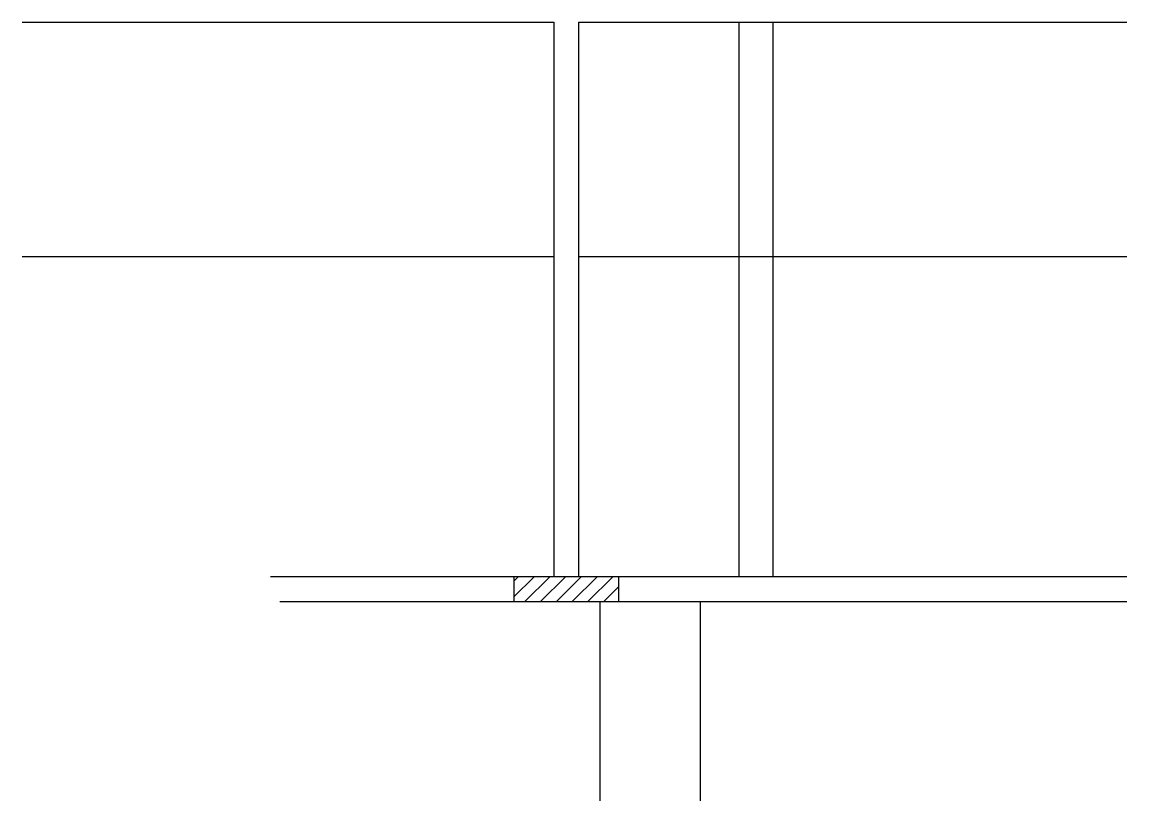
# Model space of a CAD drawing. Header units: metres. Extents: x 3647 to 4490, y 2128 to 2722.
import ezdxf

# ---------------------------------------------------------------- set-up
doc = ezdxf.new("R2010")
doc.units = ezdxf.units.M
for name, color, linetype in [('3', 7, 'Continuous'), ('7', 7, 'Continuous'), ('Painéis', 7, 'Continuous')]:
    doc.layers.add(name, color=color, linetype=linetype)

msp = doc.modelspace()

# ---------------------------------------------------------------- linework, layer by layer
at = {"layer": '3', "color": 7, "lineweight": 25}
for p, q in [((4022.04, 2283.59), (4037.43, 2298.98)), ((4022.04, 2295.61), (4025.41, 2298.98)), ((4030.45, 2279.98), (4049.45, 2298.98)), ((4042.47, 2279.98), (4061.47, 2298.98)), ((4054.49, 2279.98), (4073.49, 2298.98)), ((4066.51, 2279.98), (4085.51, 2298.98)), ((4078.53, 2279.98), (4097.53, 2298.98)), ((4090.56, 2279.98), (4102.04, 2291.46))]:
    msp.add_line(p, q, dxfattribs=at)
for points in [[(3647.04, 2721.98), (4052.54, 2721.98)], [(4052.54, 2721.98), (4052.54, 2298.98)], [(4071.54, 2721.98), (4489.54, 2721.98)], [(4071.54, 2298.98), (4071.54, 2721.98)], [(4022.04, 2298.98), (3836.54, 2298.98)], [(4489.54, 2298.98), (4102.04, 2298.98)], [(3843.54, 2279.98), (4022.04, 2279.98)], [(4102.04, 2279.98), (4489.54, 2279.98)]]:
    msp.add_lwpolyline(points, dxfattribs=at)
at = {"layer": '7', "color": 7, "lineweight": 25}
msp.add_lwpolyline([(4022.04, 2279.98), (4102.04, 2279.98), (4102.04, 2298.98), (4022.04, 2298.98), (4022.04, 2279.98)], dxfattribs=at)
at = {"layer": 'Painéis', "color": 7, "lineweight": 25}
for p, q in [((4193.51, 2721.98), (4193.51, 2299)), ((4219.51, 2721.98), (4219.51, 2299)), ((4052.53, 2542.98), (3647.04, 2542.98)), ((4489.54, 2543), (4071.53, 2543)), ((4087.54, 2279.98), (4087.54, 2127.98)), ((4164.04, 2279.98), (4164.04, 2127.98))]:
    msp.add_line(p, q, dxfattribs=at)

doc.saveas('drawing.dxf')
